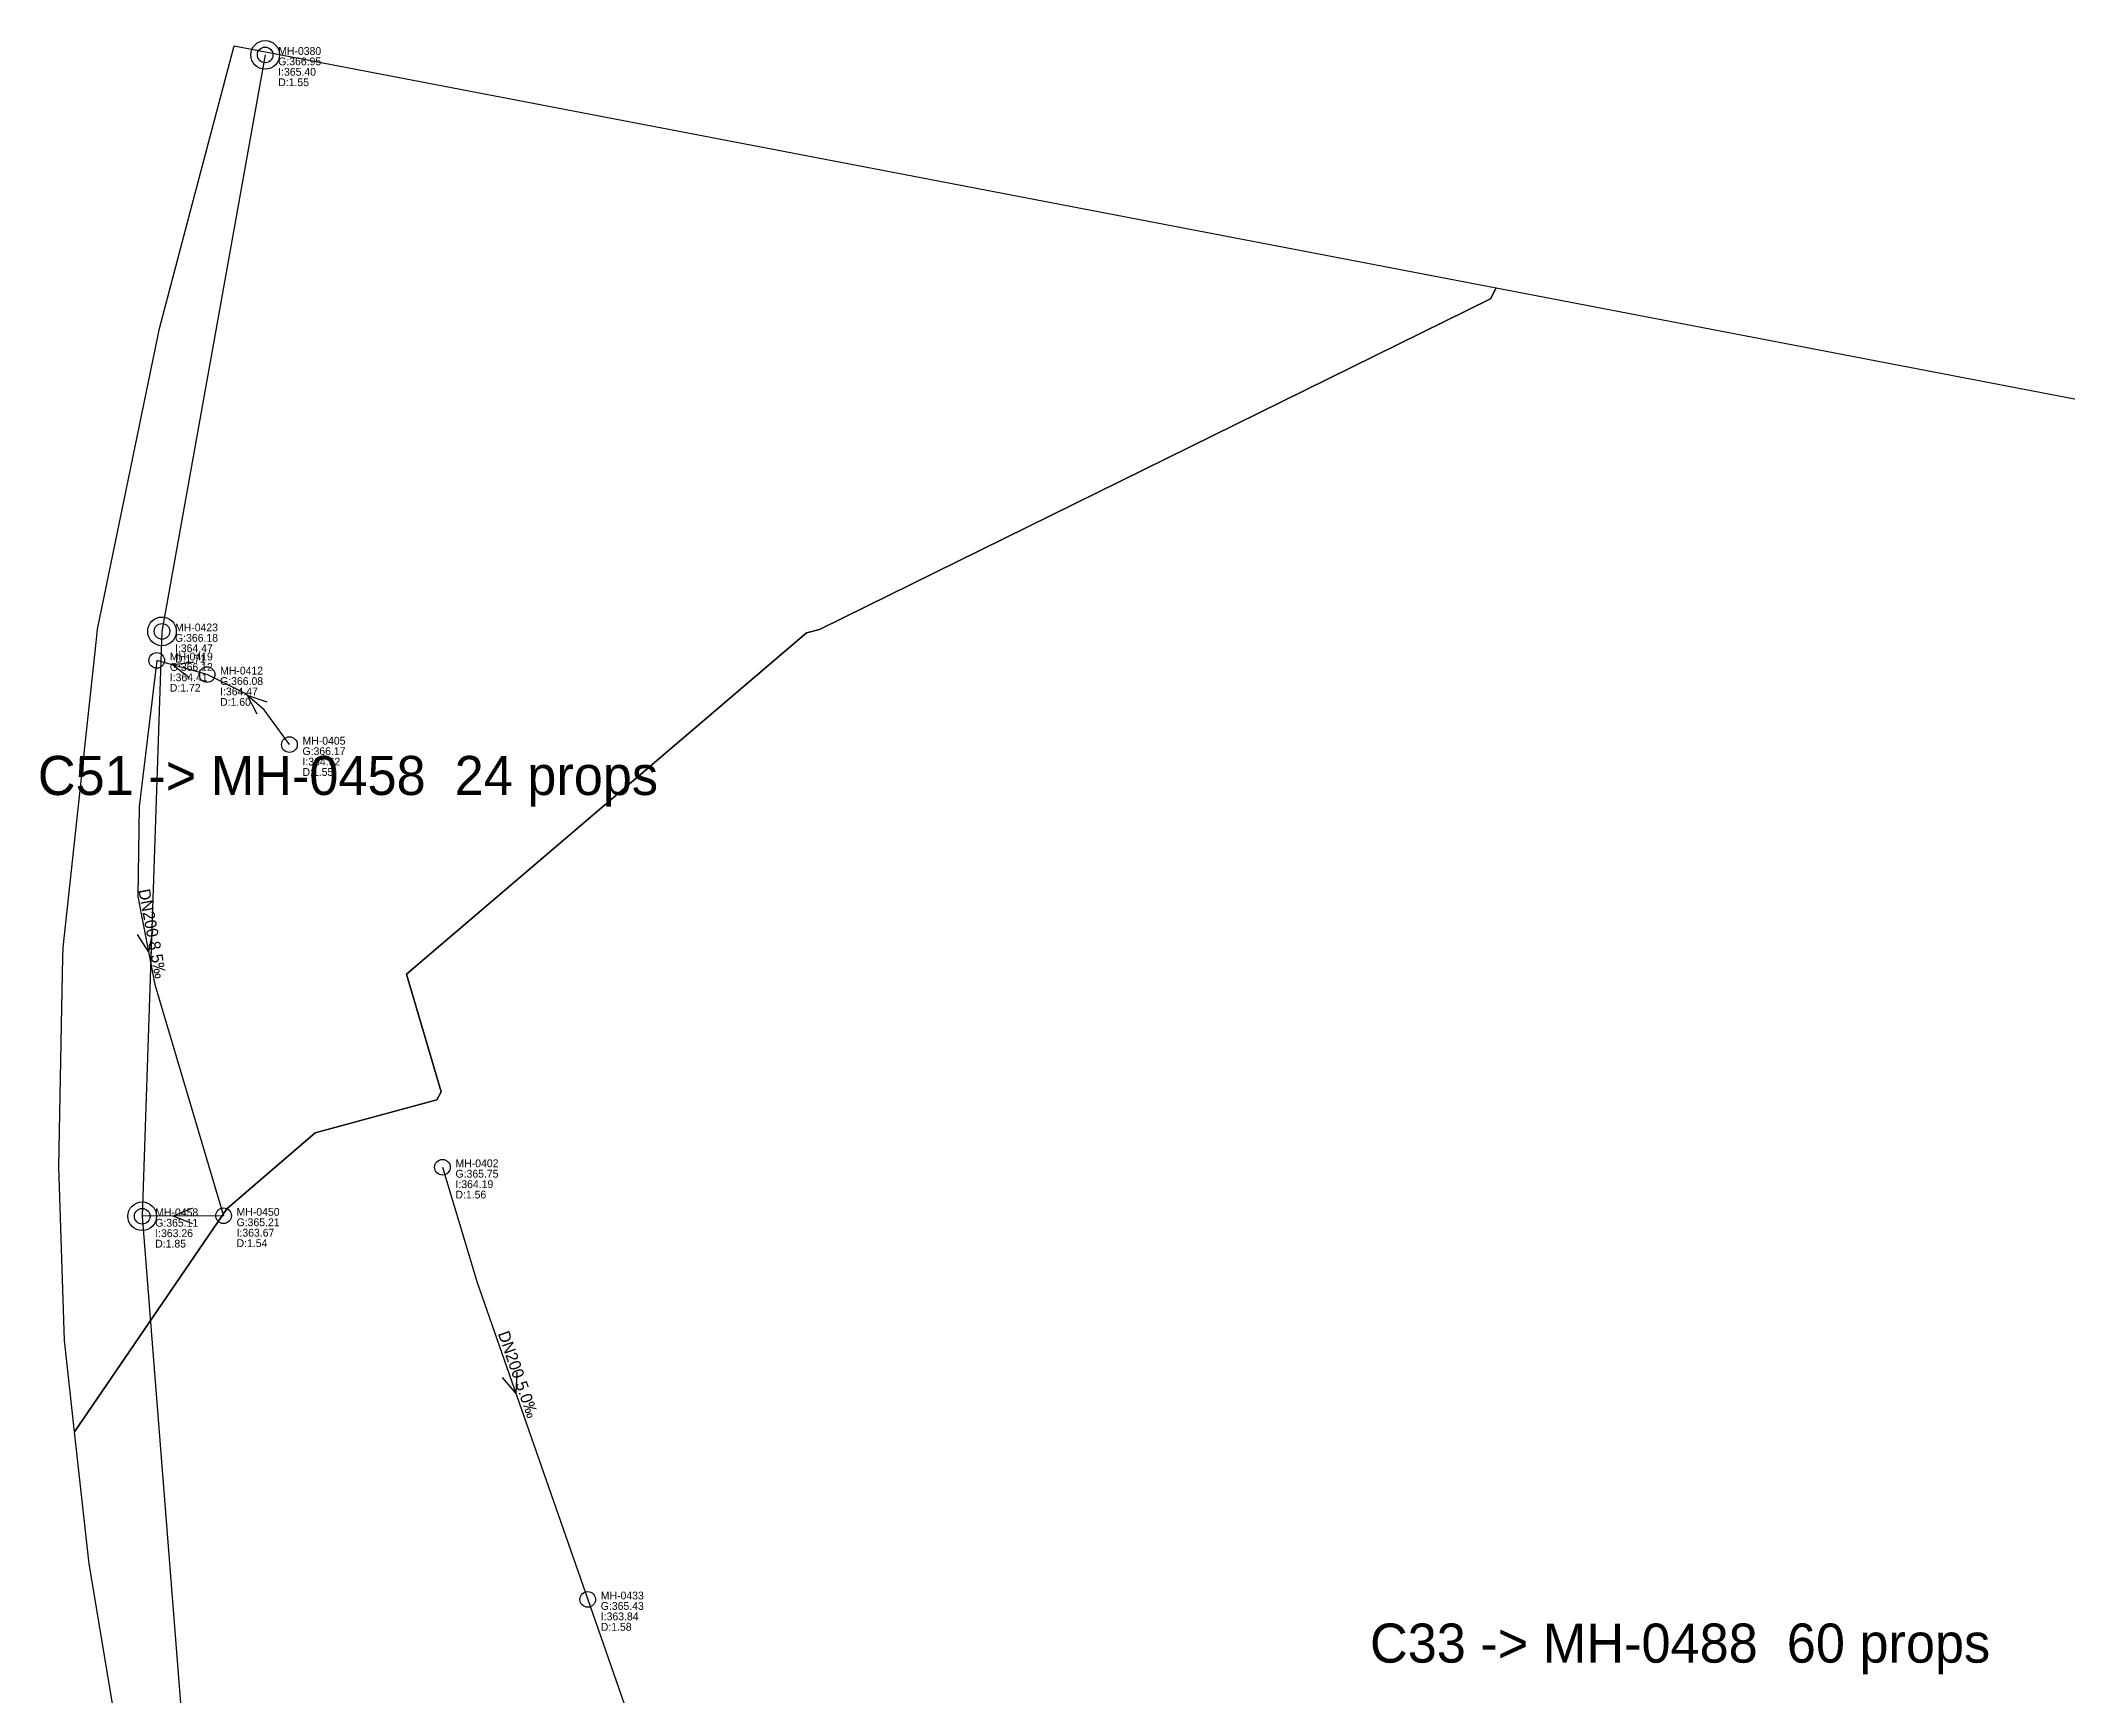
# Model space of a CAD drawing. Header units: metres. Extents: x 449148 to 451990, y 2566737 to 2570847.
# Drawn here: x 449898.2 to 450209.4, y 2570592.8 to 2570846.8 of the extents above; entities that cross this region are included whole.
import ezdxf
from ezdxf.enums import TextEntityAlignment as Align

# ---------------------------------------------------------------- set-up
doc = ezdxf.new("R2010")
doc.units = ezdxf.units.M
for name, color, linetype in [('SEW-CATCHMENT', 4, 'Continuous'), ('SEW-CATCHMENT-LABEL', 4, 'Continuous'), ('SEW-LABEL', 2, 'Continuous'), ('SEW-MAIN-PIPE', 5, 'Continuous'), ('SEW-MH', 7, 'Continuous'), ('SEW-MH-LABEL', 8, 'Continuous'), ('SEW-PIPE-DN200', 3, 'Continuous'), ('SEW-TRUNK-MH', 7, 'Continuous')]:
    doc.layers.add(name, color=color, linetype=linetype)

msp = doc.modelspace()

# ---------------------------------------------------------------- linework, layer by layer
at = {"layer": 'SEW-CATCHMENT'}
msp.add_lwpolyline([(450120.82, 2570807.15), (450017.79, 2570756.39), (450015.8, 2570755.9), (449954.4, 2570703.5), (449959.7, 2570685.46), (449959.06, 2570684.19), (449940.4, 2570679.16), (449926.83, 2570667.49), (449903.43, 2570633.28), (449901.88, 2570647.26), (449901.03, 2570673.93), (449901.5, 2570698.44), (449901.64, 2570706.08), (449901.67, 2570707.58), (449906.74, 2570754.41), (449906.96, 2570756.48), (449916.49, 2570802.62), (449921.24, 2570820.68), (449927.92, 2570846.01), (450121.69, 2570808.84), (450120.82, 2570807.15)], close=True, dxfattribs=at)
msp.add_lwpolyline([(449909.66, 2570589.09), (449905.69, 2570612.97), (449903.43, 2570633.28), (449926.83, 2570667.49), (449926.83, 2570667.49), (449940.4, 2570679.16), (449959.06, 2570684.19), (449959.7, 2570685.46), (449954.4, 2570703.5), (450015.8, 2570755.9), (450017.79, 2570756.39), (450120.82, 2570807.15), (450121.69, 2570808.84), (450457.91, 2570744.33)], dxfattribs=at)
at = {"layer": 'SEW-LABEL'}
for p, q in [((449921.69, 2570751.32), (449918.48, 2570750.98)), ((449921.04, 2570749.01), (449918.48, 2570750.98)), ((449931.47, 2570743.41), (449929.98, 2570746.28)), ((449933.03, 2570745.23), (449929.98, 2570746.28)), ((449913.06, 2570709.61), (449914.8, 2570706.89)), ((449915.42, 2570710.06), (449914.8, 2570706.89)), ((449921.56, 2570667.59), (449918.57, 2570666.37)), ((449921.57, 2570665.19), (449918.57, 2570666.37)), ((449969.07, 2570641.6), (449971.19, 2570639.16)), ((449971.34, 2570642.39), (449971.19, 2570639.16))]:
    msp.add_line(p, q, dxfattribs=at)
at = {"layer": 'SEW-MAIN-PIPE'}
for points in [[(449932.7, 2570844.6), (449916.86, 2570756.12)], [(449916.86, 2570756.12), (449913.82, 2570666.34)], [(449913.82, 2570666.34), (449921.02, 2570574.7)]]:
    msp.add_lwpolyline(points, dxfattribs=at)
at = {"layer": 'SEW-MH'}
for centre in [(449932.7, 2570844.6), (449916.86, 2570756.12), (449916.06, 2570751.66), (449923.78, 2570749.49), (449936.43, 2570738.73), (449959.92, 2570673.87), (449913.82, 2570666.34), (449926.31, 2570666.42), (449982.23, 2570607.53)]:
    msp.add_circle(centre, 1.2, dxfattribs=at)
at = {"layer": 'SEW-PIPE-DN200'}
for points in [[(449916.06, 2570751.66), (449913.38, 2570729.22), (449913.17, 2570715.44), (449915.75, 2570701.9), (449926.31, 2570666.42)], [(449923.78, 2570749.49), (449916.06, 2570751.66)], [(449936.43, 2570738.73), (449936.42, 2570738.75), (449932.55, 2570744.07), (449929.63, 2570746.57), (449923.78, 2570749.49), (449923.78, 2570749.49)], [(449959.92, 2570673.87), (449965.26, 2570656.18), (449982.23, 2570607.53)], [(449926.31, 2570666.42), (449913.82, 2570666.34)], [(449982.23, 2570607.53), (449992.17, 2570579.02), (449997.94, 2570564.54), (450002.36, 2570556.02)]]:
    msp.add_lwpolyline(points, dxfattribs=at)
at = {"layer": 'SEW-TRUNK-MH'}
for centre in [(449932.7, 2570844.6), (449916.86, 2570756.12), (449913.82, 2570666.34)]:
    msp.add_circle(centre, 2.2, dxfattribs=at)

# ---------------------------------------------------------------- texts
at = {"layer": 'SEW-CATCHMENT-LABEL'}
for s, p in [('C51 -> MH-0458  24 props', (449945.41, 2570731)), ('C33 -> MH-0488  60 props', (450149.93, 2570597.83))]:
    msp.add_text(s, height=6, dxfattribs=at).set_placement(p, align=Align.CENTER)
at = {"layer": 'SEW-LABEL'}
for s, rotation, p in [('DN200 8.5‰', -79.2446, (449914.52, 2570709.56)), ('DN200 5.0‰', -70.7708, (449970.7, 2570641.78))]:
    msp.add_text(s, height=1.8, rotation=rotation, dxfattribs=at).set_placement(p, align=Align.CENTER)
at = {"layer": 'SEW-MH-LABEL'}
for s, p in [('MH-0380', (449934.7, 2570844.6)), ('G:366.95', (449934.7, 2570843)), ('I:365.40', (449934.7, 2570841.4)), ('D:1.55', (449934.7, 2570839.8)), ('G:366.18', (449918.86, 2570754.52)), ('MH-0423', (449918.86, 2570756.12)), ('MH-0419', (449918.06, 2570751.66)), ('D:1.71', (449918.86, 2570751.32)), ('I:364.47', (449918.86, 2570752.92)), ('G:366.12', (449918.06, 2570750.06)), ('I:364.41', (449918.06, 2570748.46)), ('G:366.08', (449925.78, 2570747.89)), ('MH-0412', (449925.78, 2570749.49)), ('D:1.72', (449918.06, 2570746.86)), ('D:1.60', (449925.78, 2570744.69)), ('I:364.47', (449925.78, 2570746.29)), ('MH-0405', (449938.43, 2570738.73)), ('G:366.17', (449938.43, 2570737.13)), ('I:364.62', (449938.43, 2570735.53)), ('D:1.55', (449938.43, 2570733.93)), ('MH-0402', (449961.92, 2570673.87)), ('G:365.75', (449961.92, 2570672.27)), ('I:364.19', (449961.92, 2570670.67)), ('D:1.56', (449961.92, 2570669.07)), ('G:365.11', (449915.82, 2570664.74)), ('MH-0458', (449915.82, 2570666.34)), ('G:365.21', (449928.31, 2570664.82)), ('MH-0450', (449928.31, 2570666.42)), ('D:1.85', (449915.82, 2570661.54)), ('I:363.26', (449915.82, 2570663.14)), ('D:1.54', (449928.31, 2570661.62)), ('I:363.67', (449928.31, 2570663.22)), ('MH-0433', (449984.23, 2570607.53)), ('G:365.43', (449984.23, 2570605.93)), ('I:363.84', (449984.23, 2570604.33)), ('D:1.58', (449984.23, 2570602.73))]:
    msp.add_text(s, height=1.2, dxfattribs=at).set_placement(p)

doc.saveas('drawing.dxf')
